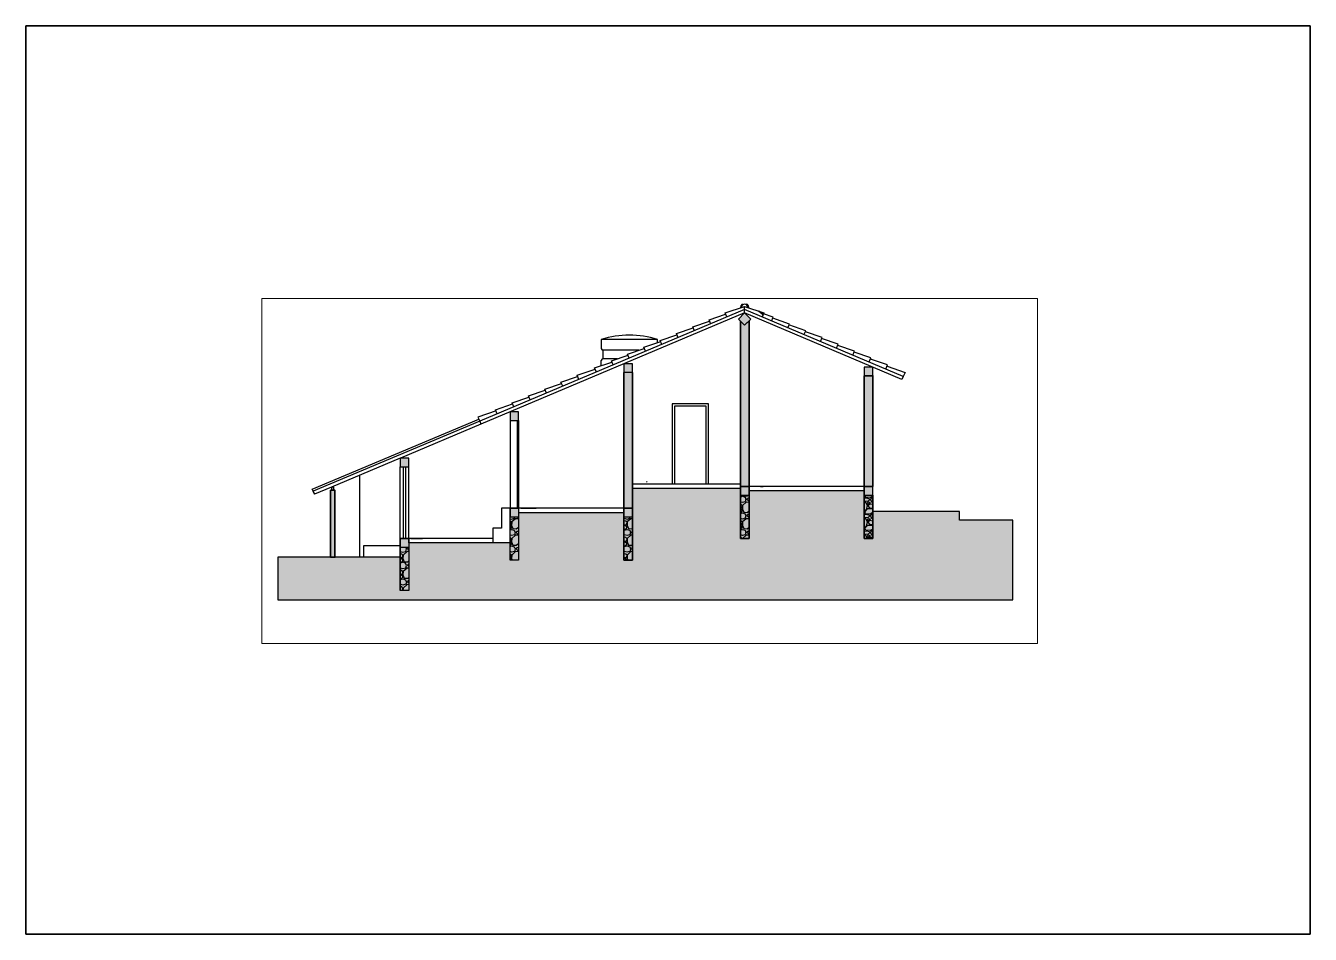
# Paper-space layout 'Layout1' of a CAD drawing. Header units: millimetres. Extents: x 21 to 318, y 103 to 313.
# The model-space entities are those that its viewports show. They can reach past a viewport. Long polylines and large blocks are cut down to what shows.
import ezdxf

# ---------------------------------------------------------------- set-up
doc = ezdxf.new("R2010")
doc.units = ezdxf.units.MM
for name, color, linetype, lineweight in [('A-ALV-___-___-EXI', 250, 'Continuous', 35), ('A-BAS-___-___-EXI', 250, 'Continuous', 25), ('A-CDA-___-___-EXI', 250, 'Continuous', 25), ('A-COB-___-___-EXI', 250, 'Continuous', 25), ('A-ESC-___-___-EXI', 250, 'Continuous', 25), ('A-PIS-___-___-EXI', 250, 'Continuous', 25), ('A-POR-___-___-EXI', 250, 'Continuous', 25), ('E-VIG-___-___-EXI', 250, 'Continuous', 25)]:
    doc.layers.add(name, color=color, linetype=linetype, lineweight=lineweight)

# ---------------------------------------------------------------- blocks, each defined once
blk = doc.blocks.new('A4 HORIZONTAL - A4-22938602-Não nomeada')
at = {"layer": 'A-ALV-___-___-EXI'}
for p, q in [((317.79, 313), (20.79, 313)), ((20.79, 313), (20.79, 103)), ((317.79, 103), (317.79, 313)), ((20.79, 103), (317.79, 103))]:
    blk.add_line(p, q, dxfattribs=at)

msp = doc.modelspace()

# ---------------------------------------------------------------- hatches: boundary and pattern name
at = {"layer": 'A-ALV-___-___-EXI'}
h = msp.add_hatch(color=11, dxfattribs=at)
h.paths.add_polyline_path([(20871, -19438), (20871, -17888), (20773, -17888), (20773, -19438)])
h.paths.add_polyline_path([(27755, -18307), (27755, -15165), (27555, -15165), (27555, -18307)])
h.paths.add_polyline_path([(33312, -17803), (33312, -15242), (33112, -15242), (33112, -17803)])
h.paths.add_polyline_path([(30248, -17803), (30448, -17803), (30448, -13974), (30342, -14077), (30248, -13983)])
at = {"layer": 'A-BAS-___-___-EXI', "true_color": 0xcb9898}
msp.add_hatch(color=253, dxfattribs=at).paths.add_polyline_path([(36549, -20418), (36549, -18578), (35314, -18578), (35314, -18383), (33312, -18383), (33312, -19007), (33112, -19007), (33112, -17905), (30448, -17905), (30448, -19007), (30248, -19007), (30248, -17846), (27755, -17846), (27755, -19506), (27551, -19506), (27551, -18405), (25117, -18405), (25117, -19506), (24921, -19506), (24921, -19105), (22582, -19105), (22582, -20206), (22382, -20206), (22382, -19438), (19549, -19438), (19549, -20418), (28150, -20418)])
at = {"layer": 'A-COB-___-___-EXI', "true_color": 0xc19a82}
h = msp.add_hatch(color=33, dxfattribs=at)
h.paths.add_polyline_path([(20794, -17888), (20845, -17888), (20845, -17816), (20794, -17816)])
h.paths.add_polyline_path([(22582, -17346), (22582, -17146), (22382, -17146), (22382, -17346)])
h.paths.add_polyline_path([(24921, -16279), (25117, -16279), (25117, -16079), (24921, -16079)])
h.paths.add_polyline_path([(33312, -15242), (33312, -15046), (33112, -15046), (33112, -15242)])
h.paths.add_polyline_path([(27755, -15165), (27755, -14969), (27555, -14969), (27555, -15165)])
h.paths.add_polyline_path([(30342, -14077), (30487, -13936), (30342, -13791), (30201, -13936), (30248, -13983)])
at = {"layer": 'E-VIG-___-___-EXI', "transparency": 33554636}
h = msp.add_hatch(color=9, dxfattribs=at)
h.paths.add_polyline_path([(22582, -20206), (22582, -19007), (22382, -19007), (22382, -20206)])
h.paths.add_polyline_path([(24921, -19506), (25117, -19506), (25117, -18307), (24921, -18307)])
h.paths.add_polyline_path([(27555, -19506), (27755, -19506), (27755, -18307), (27551, -18307), (27551, -19506)])
h.paths.add_polyline_path([(30248, -19007), (30448, -19007), (30448, -17803), (30248, -17803)])
h.paths.add_polyline_path([(33312, -19007), (33312, -17803), (33112, -17803), (33112, -19007)])

# ---------------------------------------------------------------- linework, layer by layer
at = {"layer": 'A-ALV-___-___-EXI'}
for p, q in [((27555, -15165), (27555, -18307)), ((27755, -18307), (27755, -15165)), ((30448, -17803), (30248, -17803)), ((30448, -17803), (30448, -17905)), ((33312, -17803), (33112, -17803)), ((27551, -18307), (27555, -18307)), ((27555, -18307), (27551, -18307)), ((27555, -18307), (27755, -18307)), ((22382, -20206), (22382, -19007)), ((22382, -20206), (22382, -19438))]:
    msp.add_line(p, q, dxfattribs=at)
at = {"layer": 'A-ALV-___-___-EXI', "lineweight": 25}
for p, q in [((21443, -17543), (21443, -19438)), ((30248, -17846), (30248, -17803)), ((27551, -18405), (27555, -18405)), ((27555, -18443), (27551, -18439)), ((22382, -19207), (22382, -19007))]:
    msp.add_line(p, q, dxfattribs=at)
at = {"layer": 'A-ALV-___-___-EXI'}
for points in [[(30342, -14077), (30248, -13983), (30248, -17803), (30448, -17803), (30448, -13974)], [(33312, -17803), (33312, -15242), (33112, -15242), (33112, -17803)], [(20773, -17888), (20773, -19438), (20871, -19438), (20871, -17888)]]:
    msp.add_lwpolyline(points, close=True, dxfattribs=at)
at = {"layer": 'A-ALV-___-___-EXI', "lineweight": 25}
msp.add_lwpolyline([(21541, -19438), (21541, -19164), (22382, -19164)], dxfattribs=at)
at = {"layer": 'A-BAS-___-___-EXI'}
msp.add_lwpolyline([(20773, -19438), (19769, -19438), (19549, -19438), (19549, -20418), (36549, -20418), (36549, -18578), (35314, -18578), (35314, -18383), (33312, -18383), (33312, -19007), (33112, -19007), (33112, -17905), (30448, -17905), (30448, -19007), (30248, -19007), (30248, -17846), (27755, -17846)], dxfattribs=at)
at = {"layer": 'A-CDA-___-___-EXI', "lineweight": 25}
for p, q in [((27900, -14653), (27064, -14653)), ((27077, -14854), (27077, -14653)), ((27025, -15012), (27025, -14892)), ((27405, -14854), (27064, -14854))]:
    msp.add_line(p, q, dxfattribs=at)
msp.add_lwpolyline([(28327, -14482), (28327, -14405), (27025, -14405), (27025, -14615)], dxfattribs=at)
for points in [[(28330, -14403), (27907, -14270), (27454, -14270), (27031, -14403)], [(27030, -14612), (27030, -14632), (27046, -14649), (27066, -14649)], [(27066, -14854), (27046, -14854), (27030, -14870), (27030, -14890)]]:
    msp.add_open_spline(points, degree=3, dxfattribs=at)
at = {"layer": 'A-COB-___-___-EXI', "lineweight": 25}
for p, q in [((30773, -13846), (30781, -13838)), ((20350, -17867), (24200, -16245)), ((24221, -16292), (20371, -17910)), ((24597, -16053), (24178, -16198)), ((24178, -16198), (24221, -16292)), ((22382, -17147), (20796, -17816)), ((20794, -17817), (20401, -17982)), ((20371, -17910), (20350, -17867))]:
    msp.add_line(p, q, dxfattribs=at)
at = {"layer": 'A-COB-___-___-EXI'}
msp.add_line((27755, -15165), (27555, -15165), dxfattribs=at)
at = {"layer": 'A-COB-___-___-EXI', "lineweight": 25}
for points in [[(29932, -13880), (29898, -13791), (30342, -13641)], [(30299, -13586), (30278, -13599), (30256, -13629), (30248, -13667), (30269, -13667)], [(30419, -13667), (30440, -13667), (30431, -13629), (30410, -13599), (30389, -13586)], [(30342, -13791), (24247, -16360), (22385, -17146)], [(34012, -15259), (30342, -13710), (24221, -16292), (24247, -16360)], [(29561, -14047), (29522, -13953), (29906, -13821)], [(30670, -13748), (30781, -13838), (30670, -13748), (30683, -13740)], [(30965, -13979), (31003, -13885), (30781, -13808)], [(31345, -14137), (31379, -14047), (30995, -13915)], [(28809, -14363), (28771, -14269), (29155, -14137)], [(29185, -14205), (29147, -14115), (29535, -13983)], [(31716, -14295), (31759, -14201), (31370, -14068)], [(32096, -14452), (32134, -14359), (31750, -14226)], [(28054, -14674), (28016, -14585), (28404, -14452)], [(28430, -14521), (28391, -14427), (28780, -14295)], [(32472, -14606), (32510, -14516), (32122, -14384)], [(32847, -14768), (32886, -14674), (32501, -14542)], [(27303, -14990), (27264, -14901), (27653, -14768)], [(27678, -14837), (27640, -14743), (28024, -14610)], [(33223, -14922), (33261, -14832), (32877, -14700)], [(26513, -15327), (26475, -15233), (26893, -15093)], [(26919, -15157), (26876, -15063), (27273, -14926)], [(33611, -15088), (33650, -14994), (33253, -14858)], [(25762, -15643), (25724, -15554), (26112, -15421)], [(26138, -15485), (26099, -15391), (26483, -15259)], [(25007, -15959), (24972, -15869), (25357, -15737)], [(25386, -15801), (25348, -15707), (25732, -15575)], [(24622, -16121), (24584, -16027), (24981, -15891)]]:
    msp.add_lwpolyline(points, dxfattribs=at)
at = {"layer": 'A-COB-___-___-EXI'}
for points in [[(30342, -14077), (30487, -13936), (30342, -13791), (30342, -13710), (30342, -13641), (30790, -13791), (30751, -13880)], [(33637, -15024), (34055, -15165), (34012, -15259), (33982, -15327), (30342, -13791), (30201, -13936), (30248, -13983)], [(27755, -15165), (27755, -14969), (27555, -14969), (27555, -15165)], [(33312, -15242), (33312, -15046), (33112, -15046), (33112, -15242)], [(20845, -17888), (20845, -17816), (20794, -17816), (20794, -17888)]]:
    msp.add_lwpolyline(points, dxfattribs=at)
for points in [[(25117, -16079), (24921, -16079), (24921, -16279), (25117, -16279)], [(22582, -17146), (22382, -17146), (22382, -17346), (22582, -17346)]]:
    msp.add_lwpolyline(points, close=True, dxfattribs=at)
at = {"layer": 'A-COB-___-___-EXI', "lineweight": 25}
msp.add_lwpolyline([(20371, -17910), (20401, -17982)], close=True, dxfattribs=at)
msp.add_open_spline([(30419, -13664), (30418, -13623), (30385, -13590), (30344, -13590), (30303, -13590), (30269, -13623), (30269, -13664)], degree=3, knots=[0, 0, 0, 0, 1, 1, 1, 2, 2, 2, 2], dxfattribs=at)
at = {"layer": 'A-ESC-___-___-EXI', "lineweight": 25}
for p, q in [((24921, -18307), (24721, -18307)), ((24721, -18307), (24721, -18768)), ((24721, -18768), (24520, -18768)), ((24520, -18768), (24520, -19088))]:
    msp.add_line(p, q, dxfattribs=at)
at = {"layer": 'A-PIS-___-___-EXI', "lineweight": 25}
for p, q in [((27755, -17743), (30248, -17743)), ((28007, -17743), (28182, -17743)), ((28088, -17688), (28075, -17700)), ((30713, -17803), (30777, -17803)), ((33065, -17803), (32732, -17803)), ((25169, -18307), (25527, -18307)), ((24520, -19007), (22582, -19007)), ((22629, -19007), (22894, -19007))]:
    msp.add_line(p, q, dxfattribs=at)
at = {"layer": 'A-PIS-___-___-EXI'}
for p, q in [((33112, -17803), (30448, -17803)), ((27551, -18307), (25117, -18307)), ((25117, -18405), (27551, -18405)), ((24921, -19105), (22582, -19105)), ((22382, -19438), (20871, -19438))]:
    msp.add_line(p, q, dxfattribs=at)
at = {"layer": 'A-POR-___-___-EXI', "lineweight": 25}
for p, q in [((24921, -16279), (24921, -18307)), ((25088, -16279), (25088, -18307)), ((25117, -16279), (25117, -18307)), ((22454, -17346), (22454, -19007)), ((22505, -17346), (22505, -19007)), ((22582, -19007), (22582, -17346))]:
    msp.add_line(p, q, dxfattribs=at)
for points in [[(29509, -17743), (29509, -15895), (28669, -15895), (28669, -17743)], [(29458, -17743), (29458, -15942), (28720, -15942), (28720, -17743)], [(22582, -19105), (22582, -19007), (22382, -19007), (22382, -17346)]]:
    msp.add_lwpolyline(points, dxfattribs=at)
at = {"layer": 'E-VIG-___-___-EXI'}
for p, q in [((30248, -17803), (30248, -19007)), ((30448, -19007), (30448, -17803)), ((33312, -18004), (33312, -17803)), ((24921, -19506), (24921, -18307)), ((24921, -18307), (25117, -18307)), ((25117, -18307), (25117, -18405)), ((25117, -18307), (25117, -19506)), ((25117, -18405), (25117, -19506)), ((27551, -19506), (27551, -18307)), ((27551, -18405), (27551, -19506)), ((22382, -19007), (22582, -19007)), ((22582, -19007), (22582, -20206)), ((30248, -19007), (30448, -19007)), ((22582, -19105), (22582, -20206)), ((24921, -19506), (24921, -19105)), ((25117, -19506), (24921, -19506)), ((25117, -19506), (24921, -19506)), ((22582, -20206), (22382, -20206)), ((22582, -20206), (22382, -20206))]:
    msp.add_line(p, q, dxfattribs=at)
at = {"layer": 'E-VIG-___-___-EXI', "lineweight": 25}
for p, q in [((30248, -18004), (30448, -18004)), ((25117, -18307), (24921, -18307)), ((24921, -18307), (24921, -18507)), ((27555, -18610), (27551, -18606)), ((27555, -18891), (27551, -18887)), ((27551, -19147), (27555, -19143)), ((27555, -19339), (27551, -19336))]:
    msp.add_line(p, q, dxfattribs=at)
at = {"layer": 'E-VIG-___-___-EXI'}
msp.add_lwpolyline([(33112, -17905), (33112, -17803), (33112, -19007), (33312, -19007), (33312, -17803)], dxfattribs=at)
at = {"layer": 'E-VIG-___-___-EXI', "lineweight": 25}
for points in [[(30278, -18004), (30273, -18016), (30248, -18033)], [(30248, -18046), (30295, -18029), (30355, -18050), (30376, -18102), (30359, -18157), (30295, -18174), (30248, -18161)], [(30320, -18004), (30325, -18016), (30406, -18016), (30423, -18004)], [(30448, -18149), (30406, -18102), (30414, -18072), (30448, -18068)], [(33112, -18004), (33312, -18004), (33312, -18383)], [(33112, -18068), (33159, -18063), (33231, -18085), (33236, -18102), (33201, -18140), (33116, -18149), (33112, -18144)], [(33312, -18025), (33244, -18059), (33150, -18050), (33120, -18008), (33125, -18004)], [(33257, -18102), (33278, -18157), (33312, -18166)], [(33261, -18102), (33282, -18050), (33312, -18038)], [(27755, -18307), (27755, -19506), (27551, -19506), (27755, -19506), (27755, -18307), (27555, -18307), (27555, -18507)], [(30248, -18302), (30273, -18302), (30295, -18268), (30295, -18247), (30265, -18221), (30248, -18217)], [(30248, -18315), (30290, -18345), (30273, -18400), (30248, -18413)], [(30248, -18426), (30295, -18409), (30355, -18435), (30376, -18482), (30359, -18537), (30295, -18554), (30248, -18541)], [(30448, -18170), (30384, -18161), (30299, -18243), (30295, -18324), (30325, -18396), (30406, -18400), (30448, -18366)], [(33112, -18366), (33159, -18336), (33189, -18238), (33146, -18170), (33112, -18170)], [(33312, -18405), (33244, -18443), (33150, -18435), (33120, -18388), (33193, -18311), (33291, -18311), (33312, -18328)], [(33312, -18221), (33236, -18208), (33197, -18247), (33231, -18294), (33312, -18302)], [(24921, -18546), (24955, -18554), (25024, -18537), (25032, -18507)], [(24921, -19105), (24921, -18507), (25117, -18507)], [(24921, -18682), (24938, -18686), (24955, -18652), (24955, -18627), (24925, -18601), (24921, -18601)], [(24921, -18704), (24955, -18729), (24938, -18780), (24921, -18789)], [(25117, -18550), (25049, -18546), (24960, -18622), (24955, -18704), (24989, -18776), (25066, -18780), (25117, -18742)], [(25117, -18529), (25109, -18529), (25088, -18507)], [(27551, -18699), (27555, -18695), (27572, -18695), (27623, -18729)], [(27555, -18524), (27559, -18537), (27627, -18554), (27691, -18537), (27700, -18507)], [(27555, -19506), (27555, -18507), (27755, -18507)], [(27555, -18678), (27606, -18686), (27627, -18652), (27627, -18627), (27597, -18601), (27555, -18597)], [(27755, -18546), (27717, -18546), (27631, -18622), (27627, -18704), (27657, -18776), (27738, -18780), (27755, -18768)], [(30248, -18682), (30273, -18686), (30295, -18652), (30295, -18627), (30265, -18601), (30248, -18597)], [(30248, -18699), (30290, -18729), (30273, -18780), (30248, -18797)], [(30448, -18550), (30384, -18546), (30299, -18622), (30295, -18704), (30325, -18776), (30406, -18780), (30448, -18746)], [(30448, -18529), (30406, -18482), (30414, -18452), (30448, -18447)], [(33112, -18452), (33159, -18443), (33231, -18464), (33236, -18482), (33201, -18520), (33116, -18529), (33112, -18529)], [(33112, -18750), (33159, -18716), (33189, -18622), (33146, -18550), (33112, -18550)], [(33312, -18785), (33244, -18823), (33150, -18814), (33120, -18768), (33193, -18695), (33291, -18695), (33312, -18708)], [(33312, -18601), (33236, -18588), (33197, -18627), (33231, -18674), (33312, -18682)], [(33257, -18482), (33278, -18537), (33312, -18546)], [(33261, -18482), (33282, -18430), (33312, -18422)], [(24921, -18806), (24955, -18793), (25019, -18814), (25041, -18866), (25024, -18917), (24955, -18938), (24921, -18925)], [(24921, -19062), (24938, -19066), (24955, -19032), (24955, -19011), (24925, -18981), (24921, -18981)], [(25117, -18930), (25049, -18925), (24960, -19007), (24955, -19083), (24989, -19156), (25066, -19160), (25117, -19122)], [(25117, -18908), (25109, -18908), (25066, -18866), (25079, -18836), (25117, -18832)], [(27551, -19058), (27555, -19062), (27606, -19066), (27627, -19032), (27627, -19011), (27597, -18981), (27555, -18977)], [(27623, -18729), (27606, -18780), (27555, -18806)], [(27555, -18832), (27563, -18810), (27627, -18793), (27687, -18814), (27708, -18866), (27691, -18917), (27627, -18938), (27559, -18917), (27555, -18904)], [(27755, -18930), (27717, -18925), (27631, -19007), (27627, -19083), (27657, -19156), (27738, -19160), (27755, -19147)], [(27755, -18887), (27738, -18866), (27747, -18836), (27755, -18832)], [(30248, -18806), (30295, -18793), (30355, -18814), (30376, -18866), (30359, -18917), (30295, -18938), (30248, -18921)], [(30290, -19007), (30265, -18981), (30248, -18981)], [(30448, -18930), (30384, -18925), (30299, -19007)], [(30448, -18908), (30406, -18866), (30414, -18836), (30448, -18832)], [(33112, -18832), (33159, -18827), (33231, -18844), (33236, -18866), (33201, -18904), (33116, -18908), (33112, -18908)], [(33184, -19007), (33189, -19002), (33146, -18934), (33112, -18930)], [(33312, -18981), (33236, -18972), (33201, -19007)], [(33257, -18866), (33278, -18917), (33312, -18930)], [(33261, -18866), (33282, -18810), (33312, -18802)], [(22382, -19297), (22382, -19301), (22446, -19318), (22510, -19301), (22531, -19246), (22510, -19207)], [(22382, -19438), (22382, -19207), (22582, -19207)], [(22582, -19271), (22557, -19246), (22569, -19216), (22582, -19216)], [(24921, -19083), (24955, -19109), (24938, -19160), (24921, -19173)], [(24921, -19186), (24955, -19173), (25019, -19194), (25041, -19246), (25024, -19301), (24955, -19318), (24921, -19305)], [(25117, -19293), (25109, -19293), (25066, -19246), (25079, -19216), (25117, -19211)], [(27555, -19075), (27572, -19075), (27623, -19109), (27606, -19160), (27555, -19190)], [(27555, -19216), (27563, -19190), (27627, -19173), (27687, -19194), (27708, -19246), (27691, -19301), (27627, -19318), (27559, -19301), (27555, -19288)], [(27755, -19267), (27738, -19246), (27747, -19216), (27755, -19216)], [(22382, -19442), (22429, -19446), (22446, -19412), (22446, -19391), (22416, -19365), (22382, -19357)], [(22382, -19455), (22394, -19455), (22441, -19489), (22429, -19544), (22382, -19566)], [(22382, -19681), (22446, -19698), (22510, -19681), (22531, -19625), (22505, -19578), (22446, -19553), (22386, -19574), (22382, -19583)], [(22582, -19310), (22540, -19305), (22450, -19386), (22446, -19468), (22475, -19540), (22557, -19544), (22582, -19523)], [(22582, -19651), (22557, -19625), (22569, -19596), (22582, -19596)], [(24921, -19446), (24938, -19446), (24955, -19412), (24955, -19391), (24925, -19365), (24921, -19361)], [(24921, -19468), (24955, -19489), (24951, -19506)], [(25117, -19314), (25049, -19305), (24960, -19386), (24955, -19468), (24972, -19506)], [(27555, -19442), (27606, -19446), (27627, -19412), (27627, -19391), (27597, -19365), (27555, -19357)], [(27555, -19455), (27572, -19455), (27623, -19489), (27619, -19506)], [(27755, -19310), (27717, -19305), (27631, -19386), (27627, -19468), (27644, -19506)], [(22382, -19822), (22429, -19830), (22446, -19796), (22446, -19771), (22416, -19745), (22382, -19741)], [(22382, -19835), (22394, -19835), (22441, -19869), (22429, -19924), (22382, -19950)], [(22582, -19689), (22540, -19689), (22450, -19766), (22446, -19847), (22475, -19920), (22557, -19924), (22582, -19907)], [(22382, -19967), (22386, -19954), (22446, -19937), (22505, -19958), (22531, -20010), (22510, -20061), (22446, -20082), (22382, -20061)], [(22429, -20206), (22446, -20176), (22446, -20155), (22416, -20125), (22382, -20121)], [(22582, -20074), (22540, -20069), (22450, -20150), (22446, -20206)], [(22582, -20035), (22557, -20010), (22569, -19975), (22582, -19975)]]:
    msp.add_lwpolyline(points, dxfattribs=at)
for points in [[(33184, -18174), (33197, -18213), (33257, -18179), (33210, -18161)], [(33184, -18554), (33197, -18593), (33257, -18558), (33210, -18546)], [(33184, -18938), (33197, -18977), (33257, -18943), (33210, -18925)]]:
    msp.add_lwpolyline(points, close=True, dxfattribs=at)

psp = doc.layouts.get("Layout1")

# ---------------------------------------------------------------- block references
at = {"layer": 'A-PIS-___-___-EXI'}
psp.add_blockref('A4 HORIZONTAL - A4-22938602-Não nomeada', (0, 0), dxfattribs=at)

# ---------------------------------------------------------------- viewports
at = {"layer": 'A-ESC-___-___-EXI'}
psp.add_viewport(center=(165.06, 210.07), size=(179.35, 79.6923), view_center_point=(28149.79, -17445.15), view_height=7969.2324, dxfattribs=at)

doc.saveas('drawing.dxf')
